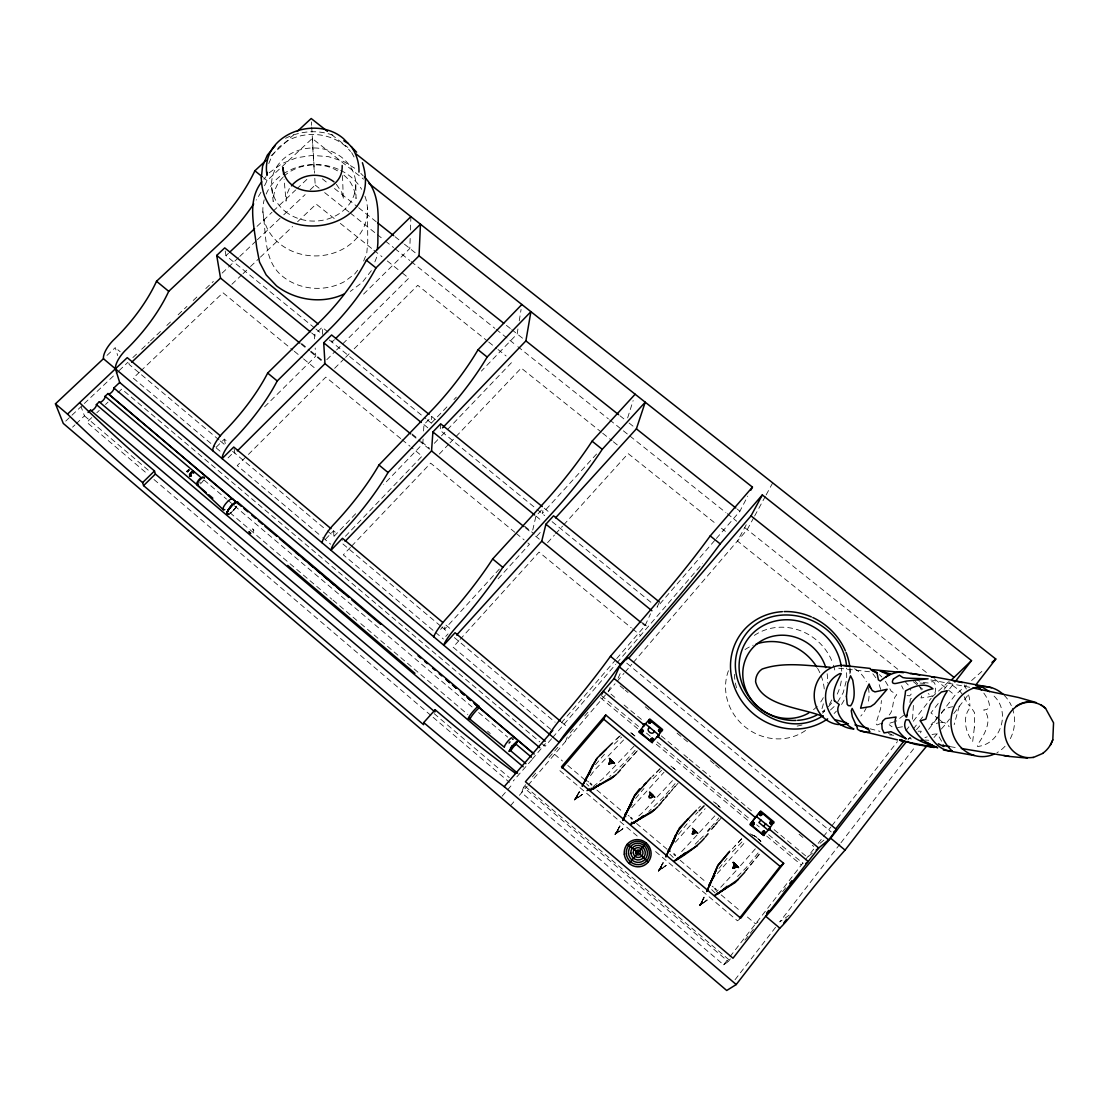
<?xml version="1.0" encoding="UTF-8"?>
<svg xmlns="http://www.w3.org/2000/svg" width="1109" height="1109" viewBox="0 0 1109 1109"><rect width="100%" height="100%" fill="white"/><g stroke="black" fill="none" stroke-linecap="round" stroke-linejoin="round"><path stroke-width="0.75" stroke-dasharray="5 3.75" d="M410.164 238.421L409.817 248.485L361.922 295.743M410.441 230.048L410.912 216.629M423.097 438.998L422.806 443.78L383.7 484.536M423.583 431.013L423.957 424.636L431.761 416.554L435.587 419.673M427.27 419.854L431.304 423.139L431.761 416.554M440.689 423.832L440.162 430.361L535.592 508.199M253.975 530.254C249.927 526.331 256.609 531.765 251.826 532.459M517.931 329.013L517.154 333.92L481.375 371.099M519.248 320.848L521.078 309.411M912.541 719.173L913.414 705.116M909.934 702.496L910.337 699.086L911.39 698.379M532.736 530.102L535.952 516.087L541.428 510.085M627.639 417.913L633.142 400.543M921.648 695.911L920.969 697.921L927.221 697.242L931.574 696.161L934.513 693.721C936.828 690.2 935.83 677.28 929.37 683.144L922.023 682.298L917.323 680.122M959.271 706.114L954.184 724.634M376.7 257.205L374.274 263.374M363.641 261.031L366.774 253.199L367.772 241.637L367.453 207.854M565.424 741.658L567.85 735.627M289.324 188.516L286.732 194.63L286.053 201.117L284.084 179.284M268.752 163.564L272.343 155.232L279.232 146.873L288.395 140.33C308.496 129.822 335.902 133.454 350.527 151.448M614.802 697.311L608.162 691.794L610.809 685.875M618.073 678.181L620.735 672.317M616.729 658.566L645.022 625.767L650.526 613.762M658.829 603.351L657.027 607.247L715.263 539.778M716.386 538.475L739.897 511.235L747.743 496.153M889.21 714.972C894.533 709.483 891.414 699.682 896.737 694.83L891.165 691.087L884.233 679.249M746.232 524.751L737.443 541.012L898.442 669.781M753.801 517.543L747.23 529.603L632.934 662.919M754.619 516.045L765.307 496.444M766.125 494.933L772.696 482.886M704.187 897.223L699.432 905.665L707.112 900.023L699.432 905.665L703.979 897.098M663.237 862.58L658.427 870.925L666.121 865.353L658.427 870.925L663.03 862.469M619.986 825.997L615.121 834.231L622.842 828.756L615.121 834.231L619.792 825.886M837.711 701.983L843.214 692.654L846.735 679.082L846.527 668.02M579.439 791.701L574.531 799.825L582.267 794.432L574.531 799.825L579.245 791.604M675.353 842.244L705.13 808.711M532.209 759.249L545.42 743.64M631.825 807.629L663.972 772.266M701.858 901.409L699.432 905.665L703.314 902.823M660.77 866.656L658.427 870.925L662.309 868.111M590.473 775.704L594.549 770.159L624.353 739.19M617.588 830.073L615.121 834.231L619.016 831.459M576.93 795.666L574.531 799.825L578.427 797.108M939.06 715.61L931.089 724.718L939.087 722.694M531.71 759.956L513.259 780.958M941.347 729.043A98.923 7.43 -50.9 0 1 945.381 724.468L949.581 719.006M953.782 713.558L969.543 693.111M371.376 270.665L362.283 282.379L350.278 291.445M735.031 979.732L777.659 924.615M839.915 844.115L779.738 921.926L790.509 914.246M840.969 842.743L914.87 747.175M928.593 729.431L937.036 718.507M941.264 713.045L954.988 695.301L966.466 685.099M357.68 270.236L354.825 273.895L344.719 281.478C325.464 292.055 300.484 290.378 283.114 276.806L283.045 276.751C263.152 261.267 266.451 233.819 262.875 211.68M730.36 958.883L728.28 961.558L523.517 787.293L525.735 784.701M744.929 940.155L754.3 928.108M782.635 891.678L785.796 887.63M913.275 729.057L918.585 722.209M919.652 720.85L924.961 714.016M944.092 689.396L949.401 682.548M938.228 703.508L930.95 712.893L937.507 718.147M949.678 688.758L953.837 683.394M723.636 964.83L729.805 960.477L524.141 785.491L521.632 792.727L723.636 964.83L728.946 957.996M730.013 956.637L815.004 847.456L812.342 845.252M818.165 843.381L822.393 837.96M823.446 836.602L830.849 827.092M831.902 825.748L897.403 741.602M905.845 730.748L909.02 726.672M913.248 721.252L931.2 698.185M759.443 854.18L745.747 871.064M702.233 901.728L699.432 905.665L703.078 902.56M718.923 868.527L727.116 858.255M920.498 732.869L921.274 731.205L917.656 731.205M941.333 713.323C943.759 709.33 948.195 707.265 952.7 706.738M661.241 867.016L658.427 870.925L662.087 867.848M758.099 852.96L746.107 867.765L735.821 878.286M744.569 872.021L759.305 854.096M283.017 177.301C276.377 183.526 273.507 191.926 273.188 201.588L271.566 185.716M263.887 179.256L266.008 176.678M678.389 834.439L689.77 820.535M617.963 830.378L615.121 834.231L618.794 831.196M711.105 827.189L718.812 817.915M577.387 796.026L574.531 799.825L578.205 796.844M635.582 798.438L643.955 788.499M711.77 829.352L714.57 826.053M711.521 829.199L714.321 825.9M717.121 822.615L718.992 820.424M532.389 776.952L537.92 770.492M549.01 757.586L557.882 747.244M570.095 733.007L574.587 727.767M584.693 715.998L589.17 710.772M510.514 805.689L514.964 800.504M519.4 795.319L527.122 786.323M528.217 785.047L607.039 693.111M608.162 691.794L615.079 683.726M617.2 681.273L623.937 673.399M625.06 672.096L631.811 664.236M675.076 783.633L662.808 797.953L648.807 811.497M502.072 796.234L506.536 791.064M507.645 789.774L512.095 784.604M551.603 738.733L545.087 746.302L541.109 742.961M552.684 737.471L615.745 664.263M616.881 662.946L702.552 563.483M662.517 801.266L664.388 799.09M719.117 820.508L721.931 817.236M561.306 722.86L615.606 659.883M661.324 802.195L664.139 798.924M666.024 796.747L676.407 784.853M595.436 764.683L604.973 753.69M669.101 793.642L679.373 781.72M635.097 750.239L622.676 764.323L609.728 776.522M736.029 870.759L716.428 891.872M740.465 865.727L755.991 848.08M622.426 767.664L639.463 748.436M621.234 768.579L636.469 751.514M717.329 873.504L746.232 840.872M822.49 713.198L824.736 710.689A52.054 48.38 37.7 0 1 821.533 714.113M458.89 640.739L453.082 647.157L553.308 731.469M460.055 639.449L539.043 552.116L631.215 627.763M547.555 542.703L554.458 535.065M555.609 533.789L562.526 526.151M563.677 524.89L628.151 453.595L716.067 523.919M714.82 815.891L679.457 853.985M445.721 636.455L448.05 633.904M498.08 578.843L529.478 544.269L525.472 540.984M536.853 536.16L541.469 531.086M596.573 454.025L542.218 513.606L543.618 507.686L549.842 512.76M440.578 629.371L442.838 626.89M499.355 569.097L444.529 629.316L445.097 624.395L450.074 628.567M702.427 901.894L699.432 905.665L704.409 897.361M661.435 867.196L658.427 870.925L663.445 862.719M672.47 780.611L643.026 812.218L636.594 817.846M618.143 830.544L615.121 834.231L620.194 826.136M741.63 838.681L730.845 850.409M741.769 838.903L734.837 846.222M350.402 547.416L343.319 554.847L434.187 631.271M351.581 546.169L430.652 463.174L514.798 532.223M439.316 454.066L448.812 444.099M450.004 442.851L521.23 368.077L601.369 432.177M327.335 530.878L333.934 536.423L356.446 512.954M345.426 536.271L422.072 456.132L411.37 447.357M434.312 443.323L440.259 437.112M441.451 435.865L512.76 361.312M633.974 746.232L603.046 778.56L592.428 787.224M431.304 423.139L447.994 405.797M453.955 399.6L456.34 397.119M325.519 539.182L333.573 530.809L337.386 534.011M577.567 796.193L574.531 799.825L579.647 791.84M732.397 851.878L744.333 839.471M698.434 808.198L700.431 806.146M695.634 814.394L698.046 811.954M659.994 768.662L651.912 776.744M660.146 768.884L653.076 775.967M334.627 368.327L344.4 358.567M345.62 357.348L349.293 353.688M354.187 348.794L417.746 285.304L487.336 340.976M695.204 844.157L698.67 840.705M699.821 839.555L704.437 834.952M228.066 457.892L234.138 451.848M326.795 359.704L335.362 351.193M336.595 349.973L408.805 278.151L402.082 272.786M216.186 447.232L224.351 439.15L227.872 442.117M264.594 406.823L315.774 356.114L315.192 348.018M334.433 339.701L331.979 342.14L331.757 337.829M328.07 332.076L322.192 327.28L314.263 335.07L314.734 341.544M653.021 778.74L661.546 770.353M620.347 735.669L614.234 741.63M619.182 736.431L612.043 743.39M614.303 744.139L621.678 737.069M91.811 417.552L86.821 422.293L147.386 473.89M96.802 412.798L99.283 410.427M105.521 404.494L108.017 402.123M117.998 392.628L121.74 389.079L539.792 741.838M139.471 372.194L133.246 378.127L214.896 446.816M140.718 371.016L222.978 292.748L292.984 350.194M231.92 284.251L241.831 274.824M243.065 273.646L249.262 267.74M250.495 266.562L259.173 258.314M260.421 257.136L292.637 226.486M297.6 221.758L316.176 204.084L334.973 219.111M65.75 421.087L70.713 416.388M71.96 415.223L83.12 404.66M84.353 403.482L117.831 371.82M119.065 370.642L127.84 362.338M132.858 357.583L136.643 354.021M141.661 349.252L149.216 342.113M150.464 340.92L161.789 330.219M166.821 325.464L173.101 319.517M178.133 314.748L186.936 306.417M193.229 300.47L199.509 294.523M205.803 288.576L213.344 281.436M222.147 273.105L238.49 257.635M239.752 256.442L256.096 240.986M257.357 239.794L282.504 215.992M283.765 214.799L305.141 194.574M310.173 189.819L315.206 185.064L314.582 174.82M72.584 427.159L74.955 424.899M76.147 423.777L84.464 415.875L81.207 407.086M314.582 327.945L225.959 255.666L228.454 253.323M257.052 226.361L271.982 212.29M273.23 211.112L295.618 190.013M296.852 188.835L308.052 178.286M106.991 355.393L115.267 347.616L117.679 355.573M830.475 709.968L835.008 705.712M264.524 185.744A90.744 36.708 -51.2 0 0 267.089 180.601L312.225 138.486L363.586 179.159M271.137 155.69L293.663 134.771M948.625 681.73L932.253 696.826L928.205 693.582M971.567 680.552L984.307 669.226M903.572 715.347L896.197 721.183M820.008 843.325L825.013 839.194M812.398 853.14L807.366 857.271L794.086 846.236M739.648 919.084L737.485 920.803L653.298 849.633M269.182 172.824L282.06 163.55L296.685 157.741L312.502 155.385L328.5 156.674L343.596 161.47L356.793 169.483M758.029 921.981L755.52 923.866L746.26 916.062M703.439 903.017L707.112 900.023M283.835 176.276C298.293 162.995 323.246 160.944 339.132 171.895M662.433 868.305L666.121 865.353M619.141 831.653L622.842 828.756M578.565 797.302L582.267 794.432M285.54 138.292C300.899 130.515 319.378 129.476 335.32 136.116M880.601 723.609L877.108 724.967L875.888 723.609L880.657 708.457L881.419 700.541M924.961 737.637L927.207 736.833M894.672 721.668L887.879 723.761L892.08 726.811M908.437 738.428L910.766 737.873M897.541 727.559L902.574 726.783M940.709 722.624L943.967 722.458L946.92 723.858L949.138 726.728M924.906 740.05L928.788 740.257M889.584 734.934L893.646 735.212M920.054 683.047L924.864 683.463M838.723 668.214L869.539 671.763M950.233 746.662L958.675 748.062M930.839 679.956L969.71 687.275M908.243 738.317L911.529 738.982M870.01 728.779L880.005 731.372M888.351 733.534L891.678 734.394M750.003 833.788L756.186 836.796L760.968 841.468M907.065 695.634L909.685 695.8L911.141 694.248L910.586 688.495M630.91 732.758L635.499 736.334M630.924 732.952L635.388 736.445A7.818 3.064 44.4 0 0 631.312 733.34M670.89 766.083L675.547 769.715M713.531 801.807L715.693 803.249M753.898 835.451L756.116 836.935M587.659 781.207L588.893 782.081M628.096 815.323L629.357 816.224M712.089 886.188L713.406 887.131M331.549 134.591L347.838 147.442M322.345 178.854L329.068 184.205M334.461 188.488L357.334 206.704M358.678 207.771L376.173 221.703M395.012 236.702L403.094 243.121M404.438 244.188L419.05 255.832M506.397 325.367L510.431 328.569M511.776 329.636L525.902 340.879M619.931 415.736L625.296 420.006M629.08 423.014L633.946 426.896M737.208 509.086L739.897 511.235M315.206 185.064L319.253 188.294M324.66 192.606L348.975 211.999M350.319 213.067L375.993 233.542M377.337 234.623L384.102 240.001M385.447 241.083L393.556 247.543M394.901 248.624L409.762 260.476M411.12 261.558L494.877 328.347M496.222 329.428L516.489 345.592M517.834 346.66L608.356 418.855M609.7 419.923L628.609 435.005M629.967 436.087L725.882 512.58M727.227 513.661L736.681 521.202M744.61 527.51L927.997 673.773M934.748 679.152L954.988 695.301M340.338 223.408L372.555 249.165M373.899 250.246L381.953 256.678M387.318 260.975L400.751 271.719M488.681 342.043L496.707 348.462M498.038 349.529L506.078 355.961M602.7 433.245L612.043 440.717M613.388 441.784L617.394 444.986M721.474 528.244L726.894 532.57M913.317 681.675L918.723 686M920.082 687.081L922.785 689.257M263.429 177.662L267.089 180.601M938.824 719.2L945.381 724.468M315.926 329.04L322.636 334.516L322.192 327.28M329.304 339.964L425.925 418.758M536.908 509.281L544.685 515.616M552.088 521.66L653.035 603.989M311.601 332.894L317.812 337.968M423.957 424.636L427.797 427.769M535.952 516.087L542.19 521.175M301.606 343.513L309.633 350.084M310.964 351.179L324.355 362.144M412.201 434.076L420.214 440.647M421.545 441.742L429.557 448.299M524.848 526.331L534.191 533.983M642.485 622.662L647.822 627.029M301.218 344.192L309.161 350.694M310.478 351.775L324.979 363.655M412.091 434.991L417.455 439.386M418.786 440.481L431.54 450.919M525.319 527.732L530.684 532.126M535.661 536.202L539.307 539.196M642.374 623.605L645.022 625.767M294.301 351.276L302.23 357.777M303.547 358.859L316.744 369.699M400.682 438.568L325.81 377.129L237.229 465.6L321.471 536.465M402.012 439.677L410.039 446.248M516.129 533.318L524.141 539.889M632.56 628.858L640.572 635.443M626.737 663.14L831.182 831.889M620.056 685.875L624.034 689.174M625.351 690.269L628.013 692.473M645.244 706.766L650.553 711.16M677.072 733.146L682.382 737.54M683.712 738.636L689.008 743.03M710.231 760.622L714.21 763.921M715.541 765.016L720.836 769.41M799.09 834.259L804.385 838.654M624.104 705.033L642.693 720.476M661.283 735.919L678.556 750.266M683.865 754.674L687.843 757.988M689.174 759.083L710.425 776.744M722.375 786.669L726.353 789.982M727.684 791.077L746.274 806.52M747.605 807.629L752.914 812.038M774.165 829.684L779.475 834.107M780.805 835.202L786.115 839.624M787.445 840.719L792.755 845.141M601.328 695.551L638.507 726.478M646.464 733.104L650.456 736.418M657.082 741.935L750.017 819.246M756.657 824.763L759.305 826.967M768.606 834.703L803.11 863.412M600.399 697.686L637.647 728.696M656.278 744.194L748.076 820.591M766.707 836.089L801.294 864.881M117.845 349.779L120.188 351.747M561.819 722.347L566.685 726.423M219 439.913L129.254 364.528L128.45 361.784M220.331 441.022L225.598 445.458L224.351 439.15M232.585 451.321L326.004 529.769M440.564 625.989L342.764 543.84L342.542 539.667M441.881 627.098L448.216 632.407M454.371 637.578L555.068 722.139M216.213 447.925L221.481 452.361M322.788 537.574L330.69 544.214M435.504 632.38L443.392 639.02M554.569 754.314L562.499 761.01M567.794 765.46L586.301 781.083M596.878 790.01L623.313 812.315M636.538 823.474L669.586 851.365M680.164 860.279L706.599 882.598M721.141 894.866L740.964 911.598M559.893 770.686L638.826 837.406M204.084 480.1L226.527 499.092M227.844 500.214L473.363 708.041M478.631 712.519L507.672 737.097M229.993 512.746L331.827 599.22M333.033 600.108L359.552 622.731M360.772 623.632L467.818 714.529M487.586 731.164L490.261 733.562M84.464 415.875L149.105 470.923M434.09 713.558L509.294 777.589M153.971 479.504L431.775 716.178M433.092 717.301L509.461 782.358M715.762 803.11L720.503 807.754M879.368 674.605L881.807 676.92M994.08 696.105C1010.867 712.047 1000.928 744.319 977.473 746.482L977.875 744.181C984.237 735.253 993.456 719.339 983.697 709.912C995.91 709.635 985.194 694.581 981.562 690.103M711.701 889.612L715.222 893.092M669.822 854.082L673.315 857.534M586.522 783.772L588.81 786.045M914.204 680.219L917.767 683.809M360.799 173.392L363.142 175.79M343.887 175.194C351.04 180.878 354.741 188.946 356.058 198.594L355.726 182.749M336.374 184.288L341.96 192.647L343.305 199.052L342.473 173.891M905.554 682.132L908.229 685.002M752.456 835.063A8.04 3.133 42.4 0 1 758.584 839.111L760.76 841.495M720.309 807.782L718.147 805.411A7.957 3.105 43 0 1 720.088 807.546M962.681 694.719L959.257 690.311L950.025 683.449L949.72 681.758M872.866 673.801L876.068 678.029M964.289 684.932L966.327 689.036M901.603 685.764L903.253 689.174M919.098 685.778L921.399 689.895M941.61 741.228L938.131 735.142A13.752 4.852 -34.9 0 0 932.045 734.643M351.636 152.585L354.561 157.935M964.192 696.729L967.533 703.868L969.959 706.128L969.321 697.658L967.686 691.836M880.671 689.451L878.882 683.532M234.041 448.591L234.914 453.276M225.224 250.994L225.959 255.666M333.573 530.809L333.934 536.423M312.225 138.486L314.277 172.422M311.393 121.921L311.601 125.345M311.698 127.05L314.485 173.115M849.854 668.852L849.951 673.939M260.962 192.231A90.744 36.708 -51.2 0 1 256.221 200.05M934.028 737.485A98.923 7.43 -50.9 0 1 937.202 733.811M907.869 740.008A98.743 6.404 -50.9 0 1 910.045 737.402M916.491 729.694A98.743 6.404 -50.9 0 1 920.733 724.704M805.564 730.457A50.764 47.327 38.3 0 1 745.65 727.338A50.764 47.327 38.3 0 1 728.821 669.739M745.026 649.583A50.764 47.327 38.3 0 1 753.219 645.161M817.555 668.297A50.764 47.327 38.3 0 1 820.48 674.12M821.076 675.617A50.764 47.327 38.3 0 1 824.32 689.659M823.335 703.813A50.764 47.327 38.3 0 1 820.965 711.257M802.001 724.995A52.054 48.38 37.7 0 1 795.527 726.326M736.584 687.885A52.054 48.38 37.7 0 1 734.449 673.26M754.342 635.402A52.054 48.38 37.7 0 1 832.928 663.626M833.469 665.192A52.054 48.38 37.7 0 1 835.34 673.205M831.695 699.973A52.054 48.38 37.7 0 1 828.645 705.574M831.695 702.954A52.733 48.921 37.4 0 1 826.122 708.776M824.874 709.815A52.733 48.921 37.4 0 1 822.296 711.77M841.454 667.937A52.733 48.921 37.4 0 1 841.731 671.222M841.26 681.009A52.733 48.921 37.4 0 1 836.144 696.258M817.194 706.308A43.528 40.451 37.7 0 1 811.414 711.285M827.148 673.745A43.528 40.451 37.7 0 1 827.453 683.061M823.322 697.658A43.528 40.451 37.7 0 1 819.177 704.021M236.674 506.203A7.915 2.287 -48.9 0 1 230.201 513.259M203.599 480.072A5.171 1.608 -48.7 0 1 200.258 483.995M236.73 506.258A7.915 2.287 -48.9 0 1 230.256 513.315M200.355 482.221A4.464 1.386 -48.7 0 1 199.537 482.969M364.944 196.168A52.345 45.705 0.6 0 1 317.493 255.888A52.345 45.705 0.6 0 1 264.192 199.786M266.16 194.075A52.345 45.705 0.6 0 1 281.825 174.917M283.169 173.988A52.345 45.705 0.6 0 1 339.188 169.663M340.671 170.37A52.345 45.705 0.6 0 1 361.659 189.306M673.246 767.913A7.888 3.091 43.7 0 1 675.436 769.812M1004.172 695.274A35.1 31.787 -86 0 1 1011.311 705.629M1012.378 708.291A35.1 31.787 -86 0 1 1009.273 740.535M1005.045 746.246A35.1 31.787 -86 0 1 996.963 752.72M854.568 668.755A29.652 27.42 -85.2 0 1 866.309 681.73M868.264 687.497A29.652 27.42 -85.2 0 1 867.626 704.27M866.559 707.154A29.652 27.42 -85.2 0 1 860.806 716.026M758.584 839.111A8.04 3.133 42.4 0 1 760.524 841.26M836.436 711.077A61.522 57.086 37.4 0 1 834.107 713.489M849.896 667.438A61.522 57.086 37.4 0 1 850.326 674.272M844.074 700.167A61.522 57.086 37.4 0 1 841.523 704.506M974.326 727.781L972.69 741.547C965.8 733.16 962.196 717.953 969.321 708.734L972.177 708.97L974.589 712.74L974.326 727.781M230.27 513.093A7.666 2.218 -48.9 0 0 236.536 506.258A7.666 2.218 -48.9 0 1 230.325 513.148M285.484 211.611A42.128 36.569 0.8 0 0 354.866 192.259A42.128 36.569 0.8 0 0 300.622 149.701A42.128 36.569 0.8 0 0 285.484 211.611"/><path stroke-width="1.5" d="M189.084 470.147L187.532 470.854M734.477 864.119L732.938 868.278L734.477 864.119L738.539 867.557L733.174 862.511L736.764 865.755L734.518 868.014M335.653 338.495L419.05 255.832L420.45 224.198L375.979 267.907A92.061 30.165 -51.1 0 1 331.231 327.654L277.222 380.969A92.976 30.567 -49.4 0 1 232.543 440.606A18.895 5.864 -49.2 0 0 222.091 458.613L233.749 447.038L330.939 528.605M693.638 830.073L696.092 832.249L692.321 833.982L693.777 829.976L697.811 833.4L692.487 828.395M1050.431 745.068L1052.801 739.772L1053.55 722.818L1045.551 708.332L1041.171 704.894M692.321 833.982L693.777 829.976M649.333 796.317L650.664 794.016L652.66 795.028L649.597 792.2L654.795 797.316L650.789 793.919C646.45 797.371 651.856 799.714 653.035 795.513L649.541 792.367M649.292 797.87L649.347 797.038M608.952 764.004L610.477 760.109L608.841 764.115L612.113 763.117M345.135 541.372L431.54 450.919L432.898 431.942L440.689 423.832L542.287 506.605M377.351 249.511L377.878 242.982C377.67 220.83 381.981 194.158 364.32 176.996M342.182 165.504C343.568 198.372 284.722 200.687 283.017 167.528L283.627 174.252M658.067 735.808L658.621 735.17L656.93 737.291L658.857 734.893L652.05 742.489L639.172 731.122M515.657 773.43A379.625 94.764 42.4 0 1 435.172 709.774L423.721 722.569L423.527 724.662L143.574 485.617L142.604 482.595A387.928 85.296 45.5 0 1 67.51 414.101L55.45 403.815L103.442 358.72A18.617 7.278 -48.7 0 1 113.09 340.463A91.506 37.914 -48.8 0 0 156.521 281.256L211.362 230.104A90.605 37.429 -51.2 0 0 254.862 170.786L266.118 160.334M261.294 177.8L262.597 166.114L267.338 155.163L275.171 145.667M267.324 172.366L267.006 175.319C260.033 134.868 315.718 114.213 343.582 138.722L356.613 152.169M435.172 709.774L434.922 711.923L155.399 474.028L154.484 470.965A386.5 88.692 45.6 0 1 79.585 402.678M442.533 427.88L525.902 340.879L530.906 311.671L487.156 357.043A93.392 23.275 -51.1 0 1 441.23 417.178L388.039 472.517A94.334 23.594 -49.8 0 1 342.182 532.542A19.158 4.519 -49.7 0 0 330.981 550.286L342.473 538.281L442.477 622.191M658.871 737.069L658.053 735.863M765.709 823.71L763.546 826.399M770.339 829.865L769.383 828.783L770.367 827.55L763.644 835.396L750.308 823.918L760.344 811.441L773.777 823.128M456.672 635.041L541.746 541.178L545.919 524.224L553.585 515.81L659.439 602.048M643.22 724.205L644.398 724.912L645.383 723.706L643.206 726.34M187.158 471.602L188.835 469.828M187.366 471.408L188.086 471.547L187.227 471.394M643.719 725.813L644.842 724.246M555.554 517.848L636.386 428.836L645.23 402.207L602.256 449.339A94.778 15.914 -51 0 1 555.096 509.849L502.793 567.323A95.748 16.136 -50.2 0 1 455.716 627.736A19.435 3.077 -50.1 0 0 443.725 645.202L455.037 632.726L560.599 721.321M728.849 852.488L717.967 865.574L706.766 891.581L717.814 865.339L729.694 851.213M674.411 838.751L675.714 835.022L665.844 856.994L677.488 831.556L685.487 821.783M768.551 829.865L770.284 827.702L768.731 829.56M631.506 802.639L632.906 799.007L622.69 820.535L634.764 795.624L650.886 777.756M761.578 814.658L760.746 814.533L761.523 814.81M760.719 814.256L759.873 814.117L760.663 814.394M760.4 815.046L760.982 813.549M760.538 815.115L761.19 813.549M662.489 730.679L649.015 719.575M601.979 694.082L603.268 691.115L644.274 725.078L644.689 724.454M669.254 850.326L679.484 827.882L696.438 810.249M612.043 743.39L596.794 758.417L582.17 786.309L594.687 761.938M591.222 768.689L592.774 765.252L585.732 779.877M614.123 678.486L818.705 847.997L733.007 958.218L525.444 781.748L614.123 678.486L619.321 666.842L627.583 657.235L836.616 829.601L828.645 839.86L816.182 850.049M626.488 659.647L627.583 657.235M648.89 721.668L649.611 722.014L648.848 721.751M649.708 722.153L650.456 722.403L649.5 722.222M512.081 737.845C511.152 736.709 504.318 744.943 504.415 746.884M562.083 768.107L603.767 719.228L605.736 714.986L783.675 863.356L740.729 918.21L561.487 766.832L605.736 714.986M626.141 813.964L634.598 795.403L639.643 788.818M517.265 741.921L517.515 741.103L515.435 743.002M649.777 727.462C644.592 729.805 652.757 736.57 654.296 731.219M755.368 817.541L760.816 811.123L773.999 821.977L768.412 830.003M750.876 490.123L752.443 487.114L368.992 183.442M628.761 658.122L751.015 515.879L762.313 494.933L971.512 660.604L954.877 682.049M642.083 730.069L642.222 731.843L642.236 730.082M642.056 731.136L643.026 730.928M642.208 731.15L641.265 731.122L643.026 731.081M649.902 721.335L649.264 722.763M651.829 738.636L652.591 740.174M651.524 739.758L653.049 739.065L651.454 739.62M652.231 739.273L651.87 738.552M652.106 739.551L652.633 740.105M659.079 729.958L660.312 731.191L659.134 729.888M659.162 731.108L660.382 729.861L659.273 731.219M714.75 875.389L708.887 884.996L709.871 885.204M510.237 749.31L509.572 750.751L510.348 750.239M643.428 726.062L645.105 724.066M674.12 841.176L668.131 850.603L670.099 851.13M625.684 816.654L625.088 814.283L631.77 804.191M770.048 827.966L768.897 829.463M760.982 819.981L758.93 822.504L768.232 830.239M590.57 771.753L584.734 780.237L586.578 780.653M595.45 760.857L596.961 758.667M510.473 748.062L512.275 745.678M511.734 747.258L508.976 751.472L511.055 749.573M514.923 743.612L512.926 746.01M515.574 744.236L516.919 741.838L516.142 742.323M516.725 742.794L514.742 745.331M756.283 816.404L770.298 827.605M512.635 745.789L512.206 746.44L515.796 742.462M511.485 747.424L512.996 745.387M975.837 684.918L995.785 659.023L355.989 153.874M55.45 403.815L63.282 423.43L726.714 990.489L736.224 984.542L779.793 928.136A20.239 1.428 -51.3 0 0 794.238 911.584A100.004 7.541 -51.3 0 1 845.072 850.104L894.464 786.045A98.923 7.43 -50.9 0 1 926.514 746.343M783.689 923.076L786.614 919.292M766.596 913.164L768.703 910.475M789.733 883.443L791.826 880.74M835.701 828.894L903.71 741.366M951.536 679.817L971.512 660.604M779.793 928.136L765.654 916.228A20.212 1.234 -51.3 0 0 780.001 899.649A99.824 6.502 -51.2 0 1 830.669 838.21L880.199 774.429A98.743 6.404 -50.9 0 1 905.693 742.642M739.62 918.086L780.098 866.392L783.675 863.356M769.313 828.894L769.909 828.16L769.396 828.686M768.44 829.976L769.466 828.714M770.339 822.531L770.963 823.058M770.658 823.696L771.573 822.282M771.712 823.668L771.254 822.975M612.639 762.465L612.722 761.703L611.378 763.491M754.827 818.192L750.044 824.68L763.935 835.548M514.992 745.165L511.693 749.06M629.219 863.509L646.09 842.895M744.832 872.187L735.198 882.487L714.806 895.434L725.452 888.531M291.473 185.868C302.119 173.032 321.083 172.117 333.961 181.807M261.779 181.821C246.739 200.757 254.28 226.042 256.72 247.681L259.548 262.168L266.16 274.907L276.543 285.886C295.368 300.359 322.248 304.31 343.915 294.107M704.34 838.224C691.434 853.888 647.517 876.789 697.409 845.626M707.792 831.154L709.996 828.506M705.269 837.115L708.041 833.788M643.996 725.536L638.895 732.148L652.425 742.725M644.274 725.203L649.777 718.979L662.6 729.542L657.734 736.376L754.993 817.222M509.073 743.044L510.043 741.893M513.12 745.983L510.57 748.755M658.76 805.647L661.574 802.361M715.25 824.805L717.121 822.615M103.442 358.72L559.213 742.434A19.712 1.566 -50.5 0 1 572.022 725.258A97.204 8.248 -50.5 0 0 620.375 664.471L671.735 604.765A96.206 8.123 -51 0 0 720.171 543.881L762.313 494.933M549.468 734.227A19.685 1.705 -50.5 0 1 562.221 717.038A97.079 8.927 -50.5 0 0 610.463 656.278L661.893 596.767A96.081 8.789 -51 0 0 710.217 535.91L752.443 487.114M423.721 722.569A381.052 91.188 42.4 0 0 504.248 786.655L552.809 730.36M665.331 797.995L667.216 795.818M617.685 773.042L620.527 769.812M512.649 746.024L514.576 743.889M433.771 636.829A19.407 3.216 -50.1 0 1 445.693 619.335A95.624 16.801 -50.1 0 0 492.659 558.964L545.046 501.67A94.653 16.58 -51 0 0 592.095 441.188L635.152 394.222M510.708 750.1L511.914 748.672M322.067 542.786A19.144 4.63 -49.6 0 1 333.199 525.014A94.223 24.176 -49.7 0 0 378.959 465.018L432.219 409.845A93.281 23.843 -51.1 0 0 478.048 349.751L521.868 304.504M752.554 823.46L753.288 823.543M753.413 822.684L753.538 824.361M753.288 823.696L754.272 823.488L753.441 823.696M657.831 806.742L651.69 812.259L630.661 824.375L641.57 817.846M686.513 820.757L688.523 818.705M699.252 810.734L704.076 805.855M612.223 761.329L609.312 758.404L612.348 761.204L611.004 760.233M237.354 450.85L324.979 363.655L323.703 342.778L331.605 334.96L429.086 414.378M616.673 774.054L611.475 778.449L590.154 790.163L614.4 775.884M643.913 785.047L645.951 783.037M212.692 450.698A18.881 5.975 -49.2 0 1 223.075 432.676A92.865 31.163 -49.3 0 0 267.657 373.068L321.735 319.919A91.936 30.747 -51.1 0 0 366.386 260.213L410.912 216.629M142.604 482.595L154.484 470.965M143.574 485.617L155.399 474.028M762.909 832.485L764.586 831.847M763.546 832.194L764.046 832.984M764.115 832.984L763.685 832.277M606.027 749.573L599.83 755.52M131.749 362.172L220.525 278.096L216.712 255.417L224.725 247.875L318.186 324.022M88.068 412.451L90.467 410.178A4.131 1.566 -47.9 0 0 94.002 409.013A4.131 1.566 -47.9 0 0 96.372 404.577L99.228 401.86A4.117 1.553 -48.1 0 0 102.721 400.723A4.117 1.553 -48.1 0 0 105.092 396.287L108.003 393.529A4.117 1.553 -48.3 0 0 111.468 392.42A4.117 1.553 -48.3 0 0 113.853 387.984L119.675 382.453L115.433 368.812A18.645 7.139 -48.7 0 1 125.165 350.583A91.659 37.179 -48.9 0 0 168.72 291.32L223.477 239.96A90.744 36.708 -51.2 0 0 253.684 203.931M67.51 414.101L127.244 357.652L220.414 435.851M229.688 252.159L254.571 228.704M297.42 131.292L311.185 118.511L327.474 131.375M991.959 662.42L995.785 659.023M653.035 795.513L652.951 796.276M737.97 879.714L718.493 893.078M727.13 886.202L717.925 893.923L717.856 893.105M833.538 832.138L836.616 829.601M685.071 852.987L677.086 859.447L677.003 858.616M805.702 863.509L808.225 861.471L769.632 829.393M654.573 809.639L634.334 822.074M631.451 822.365L633.96 823.058L643.414 815.697M512.538 739.287L513.342 739.01M696.05 831.584L695.953 832.346M591.111 788.305L593.537 788.929L600.357 783.8M587.049 790.606L589.503 788.818M903.53 672.65L870.399 669.448L876.928 672.442L878.397 679.914L880.31 681.065C888.42 673.912 899.454 669.462 910.392 673.62M885.758 677.169L889.058 674.868M684.655 854.152L677.516 858.505M734.338 864.216L736.39 865.242M736.764 865.755L736.82 866.406M590.154 790.163L601.175 783.813M736.307 867.099L733.063 868.181M652.439 796.941L650.761 797.731M1042.959 753.33L1033.131 757.572M931.615 677.211L934.111 676.864L991.515 687.677M823.141 715.665C779.682 744.361 718.05 691.891 739.883 644.343C762.521 593.911 840.275 613.443 846.458 664.859M694.733 833.427L693.111 833.899M899.635 739.883L901.825 739.675M908.202 742.143L901.34 741.103A14.112 0.97 20.8 0 1 904.431 741.048M920.498 740.327L922.203 740.327M753.468 822.615L753.468 824.417M752.498 823.516L753.358 823.627M934.263 747.494L915.077 744.291L904.445 741.062M830.17 667.216C807.879 665.788 783.73 661.519 762.146 669.06C757.918 671.777 755.479 676.767 755.603 681.758C761.661 706.433 804.288 708.083 823.322 716.691M961.323 748.478L1009.356 756.435L1027.447 758.112M843.63 665.497L870.149 668.408M933.806 747.286L908.95 742.365M897.638 739.883L860.168 730.651M952.686 680.524L962.404 682.603M944.355 745.664L949.443 746.509M1003.77 755.479L1009.356 756.435M625.088 814.283L626.003 814.436M943.385 749.989L974.27 755.492M975.962 685.223L982.74 687.4L989.491 691.656M972.995 687.954L1018.422 697.478L1036.042 702.496M834.994 719.713L846.666 722.735M854.997 724.898L868.333 728.35M890.277 673.898L880.019 670.917L889.321 675.062M919.763 674.937L910.544 673.399L929.536 676.102L934.707 677.751L934.111 676.864M871.688 670.349L877.455 673.357M612.348 761.204L611.503 760.608L614.469 763.491L612.598 761.814M932.489 745.387L937.715 747.771C927.581 744.167 898.054 735.156 906.025 719.686L908.853 719.935C914.121 730.36 920.581 741.131 932.489 745.387L926.93 742.448M343.79 140.788L347.921 143.283M627.209 844.309L638.202 852.461L648.169 862.067M938.366 743.792L943.773 746.551L943.066 744.804M751.015 515.879L953.657 677.086M377.517 222.77L393.667 235.621M419.05 255.832L503.708 323.218M525.902 340.879L618.586 414.655M636.386 428.836L735.863 508.019M735.503 864.604L733.243 862.358L735.641 864.507M254.862 170.786L262.195 176.678M366.386 260.213L375.979 267.907M478.048 349.751L487.156 357.043M592.095 441.188L602.256 449.339M710.217 535.91L720.171 543.881M981.562 690.103L977.611 686.388M470.077 719.311L504.11 747.009M216.712 255.417L310.257 331.799M323.703 342.778L421.281 422.46M432.898 431.942L534.621 514.992M545.919 524.224L651.912 610.768M220.525 278.096L299.901 343.111M324.979 363.655L410.746 433.896M431.54 450.919L523.989 526.636M541.746 541.178L641.044 622.509M156.521 281.256L168.72 291.32M267.657 373.068L277.222 380.969M378.959 465.018L388.039 472.517M492.659 558.964L502.793 567.323M610.463 656.278L620.375 664.471M830.669 838.21L845.072 850.104M619.321 666.842L828.645 839.86M645.355 723.789L658.815 734.976M770.436 822.407L771.129 822.864M603.767 719.228L780.098 866.392M119.675 382.453L545.198 741.242M113.853 387.984L539.695 747.632M237.617 502.169L478.769 706.128M108.003 393.529L241.263 506.258M243.897 508.49L247.862 511.831M251.826 515.186L255.777 518.527M258.411 520.759L262.376 524.113M265.009 526.345L276.89 536.396M279.523 538.627L344.178 593.315M418.065 655.807L420.713 658.039M424.664 661.394L427.298 663.626M432.579 668.089L435.227 670.321M439.178 673.676L441.812 675.908M445.776 679.249L449.741 682.603M452.375 684.835L456.326 688.176M460.29 691.531L464.255 694.872M466.889 697.104L470.84 700.458M473.488 702.69L534.178 754.037M108.238 393.861L235.233 501.282M296.075 552.753L298.723 554.999M302.688 558.354L305.335 560.586M309.314 563.954L313.279 567.309M317.243 570.664L319.891 572.896M323.856 576.25L327.82 579.619M330.468 581.851L334.447 585.205M337.081 587.451L348.988 597.515M351.636 599.761L380.734 624.367M446.872 680.316L449.519 682.562M453.484 685.917L456.132 688.148M461.427 692.626L464.075 694.872M468.04 698.226L470.687 700.458M474.652 703.813L532.861 753.053M105.092 396.287L200.133 476.745M515.588 743.806L531.433 757.211M99.228 401.86L206.219 492.59M208.866 494.822L212.831 498.191M510.043 750.197L525.888 763.644M287.702 565.41L414.905 673.329M96.372 404.577L523.185 766.776M90.467 410.178L517.626 773.236M504.248 786.655L736.224 984.542M834.772 701.332C831.071 691.877 837.198 681.952 841.218 673.634L840.012 673.551C813.715 686.291 826.247 727.144 853.93 728.987C845.807 725.286 833.58 713.517 839.236 704.548L834.301 700.68M197.388 485.215L223.297 509.738M714.903 888.475L716.234 889.931M673.995 853.972L675.326 855.413M630.813 817.541L632.13 818.969M590.335 783.384L591.652 784.812M709.996 884.691L716.331 869.22L714.972 872.866M351.317 146.624C356.516 154.082 359.316 163.037 358.956 172.145M870.759 688.301L869.123 683.976L864.951 692.681L860.598 708.207L870.704 706.53L874.516 703.91L887.131 689.257L874.959 691.905L872.353 690.644L869.844 686.734M763.754 832.055L763.172 831.459L763.685 832.124M362.393 162.718C386.265 235.732 262.791 251.729 261.308 177.897M593.398 788.055L593.537 788.929M633.849 822.199L633.96 823.058M756.13 644.066A50.764 47.327 38.3 0 1 816.709 666.883M816.723 715.125A52.733 48.921 37.4 0 1 797.662 720.365M795.985 720.448A52.733 48.921 37.4 0 1 739.453 672.595A52.733 48.921 37.4 0 1 783.536 619.862A52.733 48.921 37.4 0 1 841.246 666.301M808.849 712.935A43.528 40.451 37.7 0 1 747.826 693.887A43.528 40.451 37.7 0 1 768.925 637.356A43.528 40.451 37.7 0 1 825.761 667.604M224.822 509.572A7.139 2.093 -48.8 0 1 225.543 503.888A7.139 2.093 -48.8 0 1 232.848 499.355M198.525 485.118A5.171 1.608 -48.7 0 1 197.541 483.136A5.171 1.608 -48.7 0 1 201.852 478.076A5.171 1.608 -48.7 0 1 204.333 478.312M198.054 483.926A4.464 1.386 -48.7 0 1 198.414 480.308A4.464 1.386 -48.7 0 1 203.058 477.549M193.839 472.725A2.925 0.929 -48.6 0 0 192.73 472.004A2.925 0.929 -48.6 0 0 190.055 475.137A2.925 0.929 -48.6 0 0 191.164 475.858A2.87 0.901 -48.6 0 1 190.083 475.109A2.87 0.901 -48.6 0 1 192.716 472.032A2.87 0.901 -48.6 0 1 193.798 472.739M191.081 475.511A2.62 0.832 -48.6 0 1 190.083 474.874A2.62 0.832 -48.6 0 1 192.481 472.06A2.62 0.832 -48.6 0 1 193.479 472.711M229.036 514.022A7.915 2.287 -48.9 0 1 227.678 511.124A7.915 2.287 -48.9 0 1 234.276 503.361A7.915 2.287 -48.9 0 1 237.894 503.597M469.564 718.036A8.165 1.012 -50.1 0 1 469.454 716.151A8.165 1.012 -50.1 0 1 476.149 708.055A8.165 1.012 -50.1 0 1 478.561 707.182M228.981 513.966A7.915 2.287 -48.9 0 1 229.813 507.7A7.915 2.287 -48.9 0 1 237.88 502.64M470.479 719.214A7.527 0.929 -50.1 0 1 473.959 713.17A7.527 0.929 -50.1 0 1 479.74 708.027M190.207 475.304A2.62 0.832 -48.6 0 1 189.694 474.292A2.62 0.832 -48.6 0 1 191.871 471.741A2.62 0.832 -48.6 0 1 193.146 471.866M1033.255 757.322A27.794 24.994 -86.3 0 1 1005.475 722.791A27.794 24.994 -86.3 0 1 1045.551 708.332M1052.788 739.814A27.794 24.994 -86.3 0 1 1042.959 753.163M1015.955 706.336A28.085 25.244 -86.2 0 1 1031.093 701.858M848.44 723.706A29.652 27.42 -85.2 0 1 839.887 724.69M838.459 724.565A29.652 27.42 -85.2 0 1 814.755 689.604A29.652 27.42 -85.2 0 1 849.272 666.495M993.914 754.231A35.1 31.787 -86 0 1 955.334 739.703A35.1 31.787 -86 0 1 962.224 695.066A35.1 31.787 -86 0 1 1003.174 694.317M827.647 718.854A61.522 57.086 37.4 0 1 735.281 689.354A61.522 57.086 37.4 0 1 782.372 611.655M784.077 611.586A61.522 57.086 37.4 0 1 811.358 616.881M812.8 617.519A61.522 57.086 37.4 0 1 845.363 650.831M846.028 652.425A61.522 57.086 37.4 0 1 849.66 665.76M946.878 690.755L946.878 691.794C934.721 709.358 936.051 736.778 952.395 751.209C934.707 750.488 928.774 732.744 920.304 720.919L925.849 719.159L930.243 704.548L934.332 698.157L941.444 691.988L946.878 690.755M846.417 696.313L847.193 704.312L848.316 705.601L850.617 705.809C855.912 698.725 854.055 688.329 852.752 680.122L850.534 675.783L847.803 683.269L846.417 696.313M907.023 715.194L906.649 717.066L905.887 716.871C900.868 709.608 905.124 699.114 905.485 690.962C913.636 686.388 924.851 681.869 932.974 688.786C919.86 690.976 908.493 701.734 907.023 715.194M658.594 730.263C660.59 734.893 661.796 726.575 658.496 730.276C660.493 734.56 661.754 726.963 658.594 730.263M650.803 722.028C648.723 726.367 647.67 718.05 650.886 721.987C648.71 726.104 647.85 718.341 650.803 722.028M752.179 823.225C753.968 828.118 755.797 819.759 752.179 823.225C753.94 827.785 755.659 820.092 752.276 823.211M643.428 730.983C640.808 735.17 640.572 726.769 643.428 730.983M881.821 723.622L882.14 728.946L884.081 732.924L891.026 731.704L906.275 738.913C900.134 733.978 892.204 725.633 896.086 717.01L885.495 718.563L882.764 720.947L881.821 723.622M641.03 730.651C642.499 735.101 644.495 727.629 641.03 730.651M762.493 831.722C763.921 836.754 766.388 828.562 762.493 831.722M653.451 739.453C650.512 743.446 650.914 735.031 653.451 739.453M762.59 831.736C763.796 836.422 766.277 828.894 762.59 831.736M651.08 738.941C652.203 743.501 654.781 736.196 651.08 738.941M769.951 822.434C770.935 827.536 774.124 819.662 769.951 822.434M759.582 813.826C760.552 818.899 763.741 811.053 759.582 813.826M869.636 731.538C869.567 734.061 855.205 730.401 857.354 727.906L852.35 716.871L851.255 710.73L852.156 708.443C856.398 716.525 860.307 725.66 869.082 730.082L869.636 731.538M770.048 822.448C770.852 827.189 773.985 819.981 770.048 822.448M761.925 814.574C758.819 818.012 759.97 810.152 761.925 814.574M249.095 531.876L250.745 533.554L249.192 531.821M893.521 678.916L893.202 679.387A13.793 4.422 -34.7 0 0 896.821 683.283L906.732 681.037L928.108 678.86L906.386 678.126L902.948 677.599L899.385 675.256L893.521 678.916M230.589 506.993A7.666 2.218 -48.9 0 0 228.191 514.132A7.666 2.218 -48.9 0 1 230.52 506.938A7.666 2.218 -48.9 0 1 237.7 502.821A7.666 2.218 -48.9 0 0 230.589 506.993M630.855 853.209A7.416 7.167 54.1 0 0 642.347 858.713A7.416 7.167 54.1 0 0 640.988 846.056A7.416 7.167 54.1 0 0 630.855 853.209M633.267 852.918A5.018 4.838 54.1 0 0 641.03 856.647A5.018 4.838 54.1 0 0 640.115 848.094A5.018 4.838 54.1 0 0 633.267 852.918M628.526 853.528A9.704 9.371 54.1 0 0 643.567 860.723A9.704 9.371 54.1 0 0 641.778 844.171A9.704 9.371 54.1 0 0 628.526 853.528M635.72 852.669A2.523 2.44 54.1 0 0 639.643 854.554A2.523 2.44 54.1 0 0 639.172 850.243A2.523 2.44 54.1 0 0 635.72 852.669M626.335 853.875A11.825 11.423 54.2 0 0 644.662 862.65A11.825 11.423 54.2 0 0 642.471 842.452A11.825 11.423 54.2 0 0 626.335 853.875M624.298 854.249A13.765 13.28 54.2 0 0 645.632 864.438A13.765 13.28 54.2 0 0 643.081 840.955A13.765 13.28 54.2 0 0 624.298 854.249"/></g></svg>
